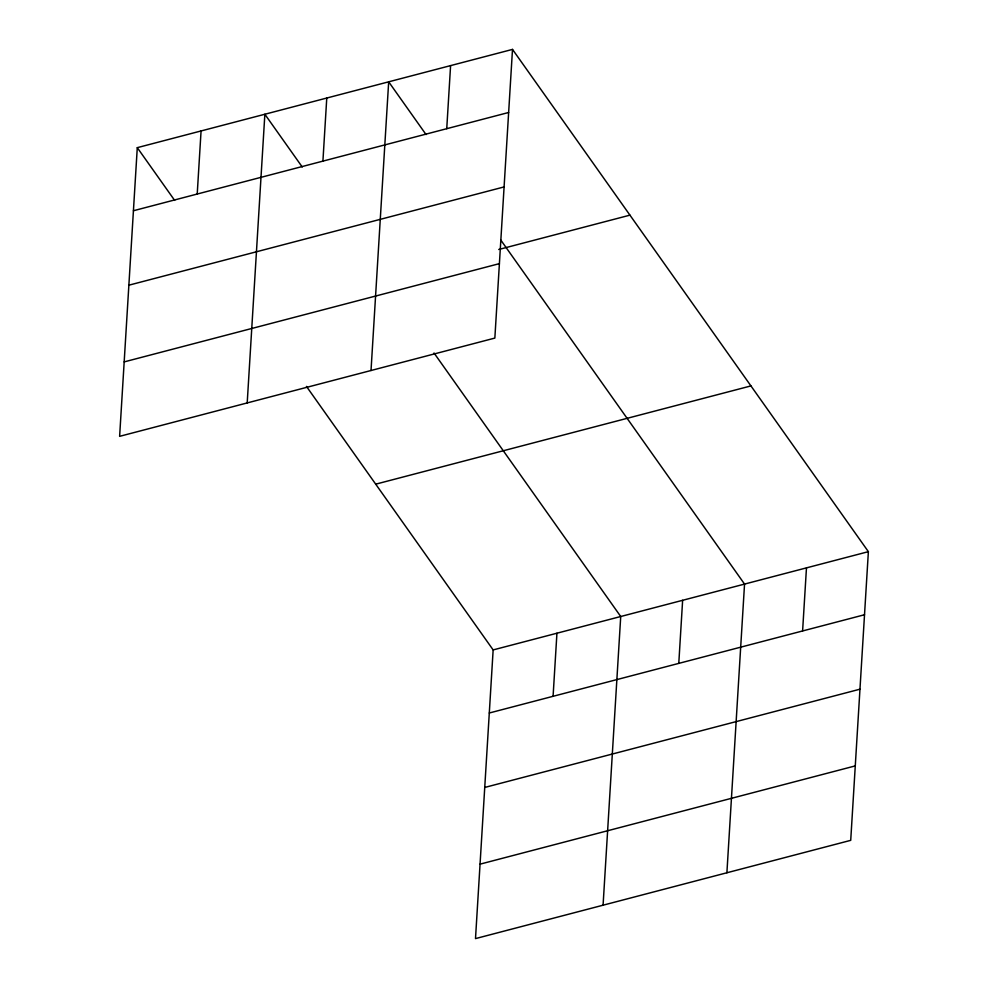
<?xml version="1.0" encoding="UTF-8"?>
<svg xmlns="http://www.w3.org/2000/svg" width="988" height="988" viewBox="0 0 988 988"><rect width="100%" height="100%" fill="white"/><g stroke="black" fill="none" stroke-linecap="round" stroke-linejoin="round"><path stroke-width="1.48" d="M137.283 147.657L119.622 436.338L494.852 338.081L512.5 49.4L137.283 147.657L174.654 200.391M197.217 194.031L201.07 130.947M247.198 402.931L264.858 114.25L302.229 166.984M322.915 161.118L326.769 98.034M371.019 370.512L388.679 81.819L426.05 134.566M446.737 128.699L450.59 65.616M306.453 386.407L493.148 649.919L475.5 938.6L850.717 840.343L868.378 551.662L512.5 49.4M553.082 696.293L556.936 633.209M603.075 905.193L620.723 616.512L434.028 353M678.781 663.38L682.634 600.296M726.896 872.775L744.544 584.081L500.78 240.035M802.602 630.962L806.467 567.878M133.429 210.74L508.647 112.484M128.872 285.186L504.09 186.93M498.742 249.495L629.936 215.149M124.179 361.892L499.397 263.635M375.712 484.169L750.942 385.913M493.148 649.919L868.378 551.662M489.295 713.003L864.512 614.746M484.738 787.448L859.968 689.192M480.045 864.154L855.275 765.898"/></g></svg>
